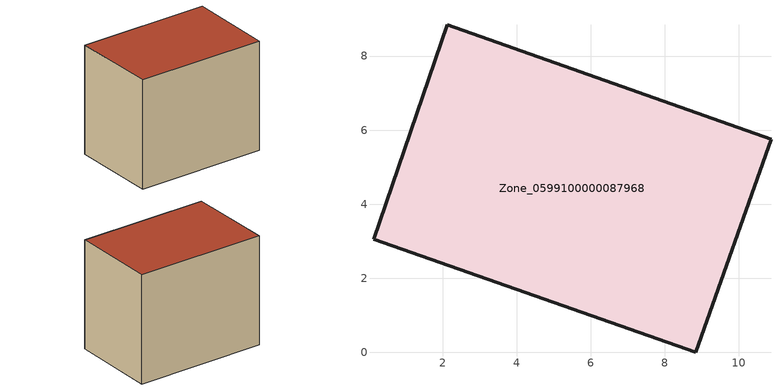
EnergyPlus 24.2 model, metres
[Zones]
Zone_0599100000087968
 floor ground (C_G): 2.12,8.85 10.87,5.76 8.83,0 0.13,3.05 z0.45
 wall outside (C_F): 2.12,8.85 0.13,3.05 8.83,0 10.87,5.76 2.12,8.85 z0.45:8.23
 roof outside (C_R): 10.87,5.76 2.12,8.85 0.13,3.05 8.83,0 z8.23
[BUILDING]
Pand.0599100000087968: North Axis=0; Terrain=City; Loads Convergence Tolerance Value=0.04; Temperature Convergence Tolerance Value=0.4; Solar Distribution=FullExterior; Maximum Number of Warmup Days=25; Minimum Number of Warmup Days=1
[Site:Location]
Rotterdam.The.Hague.AP_ZH_NLD Design_Conditions: Latitude=51.96; Longitude=4.45; Time Zone=1; Elevation=-4.5
[SITE:GROUNDTEMPERATURE:BUILDINGSURFACE]
18, 18, 18, 18, 18, 18, 18, 18, 18, 18, 18, 18
[MATERIAL] Thermal Absorptance=0.9; Solar Absorptance=0.7; Visible Absorptance=0.7
Name | Roughness | Thickness | Conductivity | Density | Specific Heat
G.TI.1965-1974 | MediumSmooth | 0.15 | 0.882353 | 540 | 1210
F.TI.1965-1974 | Rough | 0.3 | 0.697674 | 1920 | 840
R.TI.1965-1974 | MediumRough | 0.2 | 0.232558 | 1500 | 1000
[CONSTRUCTION]
C_G: G.TI.1965-1974
C_F: F.TI.1965-1974
C_R: R.TI.1965-1974
[ZONE]
Zone_0599100000087968: Type=1; Multiplier=1; Ceiling Height=Autocalculate; Volume=Autocalculate; Floor Area=autocalculate; Part of Total Floor Area=Yes
[ZONEINFILTRATION:DESIGNFLOWRATE]
Infil_Zone_0599100000087968: Zone or ZoneList or Space or SpaceList=Zone_0599100000087968; Schedule=AlwaysOn; Design Flow Rate Calculation Method=Flow/Area; Flow Rate per Floor Area=0.003; Constant Term Coefficient=1; Temperature Term Coefficient=0; Velocity Term Coefficient=0; Velocity Squared Term Coefficient=0
[HVACTEMPLATE:ZONE:IDEALLOADSAIRSYSTEM]
Zone_0599100000087968: Maximum Heating Supply Air Temperature=50; Minimum Cooling Supply Air Temperature=13; Maximum Heating Supply Air Humidity Ratio=0.0156; Minimum Cooling Supply Air Humidity Ratio=0.0077; Heating Limit=NoLimit; Cooling Limit=NoLimit; Dehumidification Control Type=ConstantSensibleHeatRatio; Cooling Sensible Heat Ratio=0.7; Dehumidification Setpoint=60; Humidification Control Type=None; Humidification Setpoint=30; Outdoor Air Method=None; Outdoor Air Flow Rate per Person=0.00944; Outdoor Air Flow Rate per Zone Floor Area=0; Outdoor Air Flow Rate per Zone=0; Demand Controlled Ventilation Type=None; Outdoor Air Economizer Type=NoEconomizer; Heat Recovery Type=None; Sensible Heat Recovery Effectiveness=0.7; Latent Heat Recovery Effectiveness=0.65
[ZONECONTROL:THERMOSTAT]
ThermostatControl_Zone_0599100000087968: Zone or ZoneList=Zone_0599100000087968; Control Type Schedule=DualSetpointControlType; Control 1=Thermostat_Zone_0599100000087968; Temperature Difference Between Cutout And Setpoint=0
[THERMOSTATSETPOINT:DUALSETPOINT]
Thermostat_Zone_0599100000087968: Heating Setpoint Temperature Schedule=HeatingSetpoint_Zone_0599100000087968; Cooling Setpoint Temperature Schedule=CoolingSetpoint_Zone_0599100000087968
[SCHEDULE:COMPACT]
HeatingSetpoint_Zone_0599100000087968: Through: 12/31, For: AllDays, Until: 24:00, 21
CoolingSetpoint_Zone_0599100000087968: Through: 12/31, For: AllDays, Until: 24:00, 24
DualSetpointControlType: Through: 12/31, For: AllDays, Until: 24:00, 4
AlwaysOn: Through: 12/31, For: AllDays, Until: 24:00, 1
